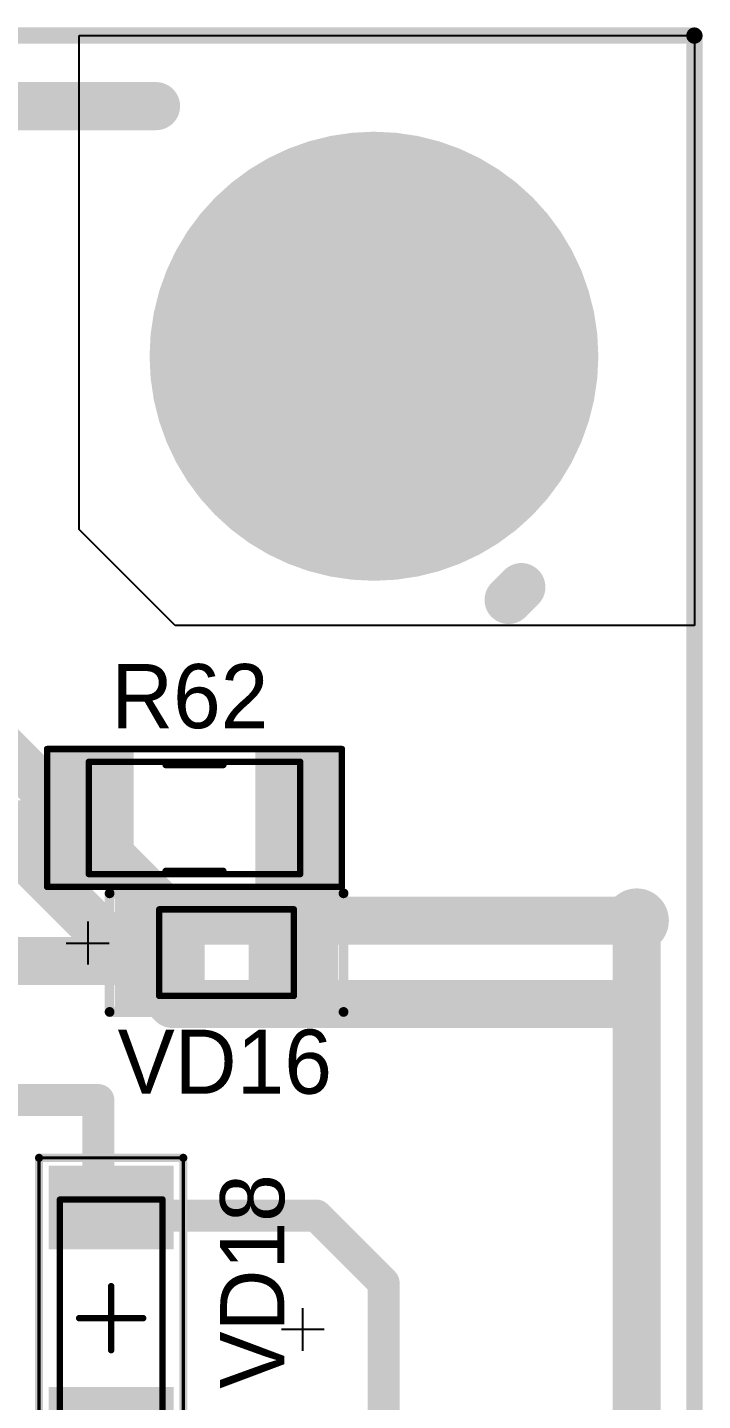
# Model space of a CAD drawing. Header units: millimetres. Extents: x 29 to 180, y 30 to 200.
# Drawn here: x 169.59 to 180.13, y 178.72 to 200.13 of the extents above; entities that cross this region are included whole.
import ezdxf

# ---------------------------------------------------------------- set-up
doc = ezdxf.new("R2010")
doc.units = ezdxf.units.MM
for name, color, linetype in [('BottomLayer', 5, 'Continuous'), ('BottomSolder', 6, 'Continuous'), ('Mechanical1', 6, 'Continuous'), ('Mechanical13', 56, 'Continuous'), ('Mechanical15', 56, 'Continuous'), ('MultiLayer', 9, 'Continuous'), ('PadHoleLayer', 156, 'Continuous'), ('TopLayer', 1, 'Continuous'), ('TopOverlay', 2, 'Continuous'), ('TopPaste', 8, 'Continuous'), ('TopSolder', 216, 'Continuous'), ('ViaHoleLayer', 16, 'Continuous')]:
    doc.layers.add(name, color=color, linetype=linetype)

# ---------------------------------------------------------------- blocks, each defined once
blk = doc.blocks.new('SOD80C_141')
at = {"layer": 'Mechanical13', "const_width": 0.0999998}
for points in [[(-1.85000138, 0.7999984), (-1.85000138, -0.80000094)], [(-1.85000138, 0.7999984), (1.84999884, 0.7999984)], [(1.84999884, 0.7999984), (1.84999884, -0.80000094)], [(-1.85000138, -0.80000094), (1.84999884, -0.80000094)]]:
    blk.add_lwpolyline(points, dxfattribs=at)
at = {"layer": 'Mechanical13', "const_width": 0.0499999}
for points in [[(-1.87500006, 0.7999984, 1), (-1.8250027, 0.7999984, 1)], [(-1.87500006, 0.7999984, 1), (-1.8250027, 0.7999984, 1)], [(1.82500016, 0.7999984, 1), (1.87499752, 0.7999984, 1)], [(1.82500016, 0.7999984, 1), (1.87499752, 0.7999984, 1)], [(-1.87500006, -0.80000094, 1), (-1.8250027, -0.80000094, 1)], [(-1.87500006, -0.80000094, 1), (-1.8250027, -0.80000094, 1)], [(1.82500016, -0.80000094, 1), (1.87499752, -0.80000094, 1)], [(1.82500016, -0.80000094, 1), (1.87499752, -0.80000094, 1)]]:
    blk.add_lwpolyline(points, format="xyb", close=True, dxfattribs=at)
at = {"layer": 'Mechanical15'}
for points, const_width in [([(-2.50000008, 1.12499902), (-2.50000008, -1.12500156)], 0.0499999), ([(-2.50000008, 1.12499902), (2.50000008, 1.12499902)], 0.0499999), ([(2.50000008, 1.12499902), (2.50000008, -1.12500156)], 0.0499999), ([(0, 0.499999), (0, -0.50000154)], 0.0999998), ([(-0.50000154, 0), (0.499999, 0)], 0.0999998), ([(-2.50000008, -1.12500156), (2.50000008, -1.12500156)], 0.0499999)]:
    blk.add_lwpolyline(points, dxfattribs=dict(at, const_width=const_width))
for points, const_width in [([(-2.51249942, 1.12499902, 1), (-2.48750074, 1.12499902, 1)], 0.02499868), ([(-2.51249942, 1.12499902, 1), (-2.48750074, 1.12499902, 1)], 0.02499868), ([(2.48750074, 1.12499902, 1), (2.51249942, 1.12499902, 1)], 0.02499868), ([(2.48750074, 1.12499902, 1), (2.51249942, 1.12499902, 1)], 0.02499868), ([(-0.02499868, 0.499999, 1), (0.02499868, 0.499999, 1)], 0.0499999), ([(-0.52500022, 0, 1), (-0.47500286, 0, 1)], 0.0499999), ([(0.47500032, 0, 1), (0.52499768, 0, 1)], 0.0499999), ([(-0.02499868, -0.50000154, 1), (0.02499868, -0.50000154, 1)], 0.0499999), ([(-2.51249942, -1.12500156, 1), (-2.48750074, -1.12500156, 1)], 0.02499868), ([(-2.51249942, -1.12500156, 1), (-2.48750074, -1.12500156, 1)], 0.02499868), ([(2.48750074, -1.12500156, 1), (2.51249942, -1.12500156, 1)], 0.02499868), ([(2.48750074, -1.12500156, 1), (2.51249942, -1.12500156, 1)], 0.02499868)]:
    blk.add_lwpolyline(points, format="xyb", close=True, dxfattribs=dict(at, const_width=const_width))
at = {"layer": 'TopLayer'}
for points in [[(-1.17500146, -0.8749995199999999), (-1.17500146, 0.8749995199999999), (-2.27499926, -0.8749995199999999), (-2.27499926, 0.8749995199999999)], [(2.27499926, -0.8749995199999999), (2.27499926, 0.8749995199999999), (1.17500146, -0.8749995199999999), (1.17500146, 0.8749995199999999)]]:
    blk.add_solid(points, dxfattribs=at)
at = {"layer": 'TopOverlay'}
for p, q in [((-0.17483836, -3.3249997), (-0.17483836, -2.65854942)), ((-0.5080635, -2.99177456), (0.15838678, -2.99177456))]:
    blk.add_line(p, q, dxfattribs=at)
at = {"layer": 'TopOverlay', "const_width": 0.127}
for points in [[(-2.50000008, 1.12499902), (-2.50000008, -1.12499902)], [(-2.50000008, 1.12499902), (2.50000008, 1.12499902)], [(2.50000008, 1.12499902), (2.50000008, -1.12499902)], [(-2.50000008, -1.12499902), (2.50000008, -1.12499902)]]:
    blk.add_lwpolyline(points, dxfattribs=at)
at = {"layer": 'TopOverlay', "const_width": 0.0635}
for points in [[(-2.53175008, 1.12499902, 1), (-2.46825008, 1.12499902, 1)], [(-2.53175008, 1.12499902, 1), (-2.46825008, 1.12499902, 1)], [(2.46825008, 1.12499902, 1), (2.53175008, 1.12499902, 1)], [(2.46825008, 1.12499902, 1), (2.53175008, 1.12499902, 1)], [(-2.53175008, -1.12499902, 1), (-2.46825008, -1.12499902, 1)], [(-2.53175008, -1.12499902, 1), (-2.46825008, -1.12499902, 1)], [(2.46825008, -1.12499902, 1), (2.53175008, -1.12499902, 1)], [(2.46825008, -1.12499902, 1), (2.53175008, -1.12499902, 1)]]:
    blk.add_lwpolyline(points, format="xyb", close=True, dxfattribs=at)
at = {"layer": 'TopPaste'}
for points in [[(-1.17500146, -0.8749995199999999), (-1.17500146, 0.8749995199999999), (-2.27499926, -0.8749995199999999), (-2.27499926, 0.8749995199999999)], [(2.27499926, -0.8749995199999999), (2.27499926, 0.8749995199999999), (1.17500146, -0.8749995199999999), (1.17500146, 0.8749995199999999)]]:
    blk.add_solid(points, dxfattribs=at)
at = {"layer": 'TopSolder'}
for points in [[(-1.07340146, -0.9765995199999999), (-1.07340146, 0.9765995199999999), (-2.37659926, -0.9765995199999999), (-2.37659926, 0.9765995199999999)], [(2.37659926, -0.9765995199999999), (2.37659926, 0.9765995199999999), (1.07340146, -0.9765995199999999), (1.07340146, 0.9765995199999999)]]:
    blk.add_solid(points, dxfattribs=at)
blk = doc.blocks.new('SMD_R_1206_472')
at = {"layer": 'Mechanical13', "const_width": 0.0999998}
for points in [[(-1.64999924, 0.8749995199999999), (1.65000178, 0.8749995199999999)], [(-1.64999924, -0.8749995199999999), (-1.64999924, 0.8749995199999999)], [(1.65000178, -0.8749995199999999), (1.65000178, 0.8749995199999999)], [(-1.64999924, -0.8749995199999999), (1.65000178, -0.8749995199999999)]]:
    blk.add_lwpolyline(points, dxfattribs=at)
at = {"layer": 'Mechanical13', "const_width": 0.0499999}
for points in [[(-1.67499792, 0.8749995199999999, 1), (-1.62500056, 0.8749995199999999, 1)], [(-1.67499792, 0.8749995199999999, 1), (-1.62500056, 0.8749995199999999, 1)], [(1.6250031, 0.8749995199999999, 1), (1.67500046, 0.8749995199999999, 1)], [(1.6250031, 0.8749995199999999, 1), (1.67500046, 0.8749995199999999, 1)], [(-1.67499792, -0.8749995199999999, 1), (-1.62500056, -0.8749995199999999, 1)], [(-1.67499792, -0.8749995199999999, 1), (-1.62500056, -0.8749995199999999, 1)], [(1.6250031, -0.8749995199999999, 1), (1.67500046, -0.8749995199999999, 1)], [(1.6250031, -0.8749995199999999, 1), (1.67500046, -0.8749995199999999, 1)]]:
    blk.add_lwpolyline(points, format="xyb", close=True, dxfattribs=at)
at = {"layer": 'Mechanical15', "const_width": 0.0499999}
for points in [[(-2.32499916, 1.07499912), (2.30000048, 1.07499912)], [(-2.32499916, -1.07499912), (-2.32499916, 1.07499912)], [(2.30000048, -1.07499912), (2.30000048, 1.07499912)], [(-2.32499916, -1.07499912), (2.30000048, -1.07499912)]]:
    blk.add_lwpolyline(points, dxfattribs=at)
at = {"layer": 'Mechanical15', "const_width": 0.02499868}
for points in [[(-2.3374985, 1.07499912, 1), (-2.31249982, 1.07499912, 1)], [(-2.3374985, 1.07499912, 1), (-2.31249982, 1.07499912, 1)], [(2.28750114, 1.07499912, 1), (2.31249982, 1.07499912, 1)], [(2.28750114, 1.07499912, 1), (2.31249982, 1.07499912, 1)], [(-2.3374985, -1.07499912, 1), (-2.31249982, -1.07499912, 1)], [(-2.3374985, -1.07499912, 1), (-2.31249982, -1.07499912, 1)], [(2.28750114, -1.07499912, 1), (2.31249982, -1.07499912, 1)], [(2.28750114, -1.07499912, 1), (2.31249982, -1.07499912, 1)]]:
    blk.add_lwpolyline(points, format="xyb", close=True, dxfattribs=at)
at = {"layer": 'TopLayer'}
for points in [[(-1.05000044, -0.9249994199999999), (-1.05000044, 0.9249994199999999), (-2.14999824, -0.9249994199999999), (-2.14999824, 0.9249994199999999)], [(2.15000078, -0.9249994199999999), (2.15000078, 0.9249994199999999), (1.05000298, -0.9249994199999999), (1.05000298, 0.9249994199999999)]]:
    blk.add_solid(points, dxfattribs=at)
at = {"layer": 'TopOverlay', "const_width": 0.0999998}
for points in [[(-2.30000048, 1.07499912), (2.30000048, 1.07499912)], [(-2.30000048, -1.07499912), (-2.30000048, 1.07499912)], [(2.30000048, -1.07499912), (2.30000048, 1.07499912)], [(-0.4499991, 0.8249996199999999), (0.45000164, 0.8249996199999999)], [(-0.4499991, -0.8249996199999999), (0.45000164, -0.8249996199999999)], [(-2.30000048, -1.07499912), (2.30000048, -1.07499912)]]:
    blk.add_lwpolyline(points, dxfattribs=at)
at = {"layer": 'TopOverlay', "const_width": 0.0499999}
for points in [[(-2.32499916, 1.07499912, 1), (-2.2750018, 1.07499912, 1)], [(-2.32499916, 1.07499912, 1), (-2.2750018, 1.07499912, 1)], [(2.2750018, 1.07499912, 1), (2.32499916, 1.07499912, 1)], [(2.2750018, 1.07499912, 1), (2.32499916, 1.07499912, 1)], [(-0.47499778, 0.8249996199999999, 1), (-0.42500042, 0.8249996199999999, 1)], [(0.42500296, 0.8249996199999999, 1), (0.47500032, 0.8249996199999999, 1)], [(-0.47499778, -0.8249996199999999, 1), (-0.42500042, -0.8249996199999999, 1)], [(0.42500296, -0.8249996199999999, 1), (0.47500032, -0.8249996199999999, 1)], [(-2.32499916, -1.07499912, 1), (-2.2750018, -1.07499912, 1)], [(-2.32499916, -1.07499912, 1), (-2.2750018, -1.07499912, 1)], [(2.2750018, -1.07499912, 1), (2.32499916, -1.07499912, 1)], [(2.2750018, -1.07499912, 1), (2.32499916, -1.07499912, 1)]]:
    blk.add_lwpolyline(points, format="xyb", close=True, dxfattribs=at)
at = {"layer": 'TopPaste'}
for points in [[(-1.05000044, -0.9249994199999999), (-1.05000044, 0.9249994199999999), (-2.14999824, -0.9249994199999999), (-2.14999824, 0.9249994199999999)], [(2.15000078, -0.9249994199999999), (2.15000078, 0.9249994199999999), (1.05000298, -0.9249994199999999), (1.05000298, 0.9249994199999999)]]:
    blk.add_solid(points, dxfattribs=at)
at = {"layer": 'TopSolder'}
for points in [[(-0.9484004399999999, -1.02659942), (-0.9484004399999999, 1.02659942), (-2.25159824, -1.02659942), (-2.25159824, 1.02659942)], [(2.25160078, -1.02659942), (2.25160078, 1.02659942), (0.9484029799999999, -1.02659942), (0.9484029799999999, 1.02659942)]]:
    blk.add_solid(points, dxfattribs=at)
blk = doc.blocks.new('SMD_LED_LL_GREEN_561')
at = {"layer": 'Mechanical13', "const_width": 0.0999998}
for points in [[(1.05000044, 0.67499992), (-1.05000044, 0.67499992)], [(-1.05000044, 0.67499992), (-1.05000044, -0.67499992)], [(1.05000044, 0.67499992), (1.05000044, -0.67499992)], [(1.05000044, -0.67499992), (-1.05000044, -0.67499992)]]:
    blk.add_lwpolyline(points, dxfattribs=at)
at = {"layer": 'Mechanical13', "const_width": 0.0499999}
for points in [[(-1.07499912, 0.67499992, 1), (-1.02500176, 0.67499992, 1)], [(-1.07499912, 0.67499992, 1), (-1.02500176, 0.67499992, 1)], [(1.02500176, 0.67499992, 1), (1.07499912, 0.67499992, 1)], [(1.02500176, 0.67499992, 1), (1.07499912, 0.67499992, 1)], [(-1.07499912, -0.67499992, 1), (-1.02500176, -0.67499992, 1)], [(-1.07499912, -0.67499992, 1), (-1.02500176, -0.67499992, 1)], [(1.02500176, -0.67499992, 1), (1.07499912, -0.67499992, 1)], [(1.02500176, -0.67499992, 1), (1.07499912, -0.67499992, 1)]]:
    blk.add_lwpolyline(points, format="xyb", close=True, dxfattribs=at)
at = {"layer": 'TopLayer'}
for points in [[(-0.4445, -0.7493), (-0.4445, 0.7493), (-1.6383, -0.7493), (-1.6383, 0.7493)], [(1.6383, -0.7493), (1.6383, 0.7493), (0.4445, -0.7493), (0.4445, 0.7493)]]:
    blk.add_solid(points, dxfattribs=at)
at = {"layer": 'TopOverlay'}
for p, q in [((2.16677494, -0.48306482), (2.16677494, 0.18338546)), ((2.50000008, -0.14983968), (1.8335498, -0.14983968))]:
    blk.add_line(p, q, dxfattribs=at)
at = {"layer": 'TopOverlay', "const_width": 0.1524}
for points in [[(-1.82500016, 0.9249994199999999), (-1.82500016, -0.9249994199999999)], [(1.82500016, 0.9249994199999999), (-1.82500016, 0.9249994199999999)], [(1.82500016, 0.9249994199999999), (1.82500016, -0.9249994199999999)], [(1.82500016, -0.9249994199999999), (-1.82500016, -0.9249994199999999)]]:
    blk.add_lwpolyline(points, dxfattribs=at)
at = {"layer": 'TopOverlay', "const_width": 0.07619999999999999}
for points in [[(-1.86310016, 0.9249994199999999, 1), (-1.78690016, 0.9249994199999999, 1)], [(-1.86310016, 0.9249994199999999, 1), (-1.78690016, 0.9249994199999999, 1)], [(1.78690016, 0.9249994199999999, 1), (1.86310016, 0.9249994199999999, 1)], [(1.78690016, 0.9249994199999999, 1), (1.86310016, 0.9249994199999999, 1)], [(-1.86310016, -0.9249994199999999, 1), (-1.78690016, -0.9249994199999999, 1)], [(-1.86310016, -0.9249994199999999, 1), (-1.78690016, -0.9249994199999999, 1)], [(1.78690016, -0.9249994199999999, 1), (1.86310016, -0.9249994199999999, 1)], [(1.78690016, -0.9249994199999999, 1), (1.86310016, -0.9249994199999999, 1)]]:
    blk.add_lwpolyline(points, format="xyb", close=True, dxfattribs=at)
at = {"layer": 'TopPaste'}
for points in [[(-0.4445, -0.7493), (-0.4445, 0.7493), (-1.6383, -0.7493), (-1.6383, 0.7493)], [(1.6383, -0.7493), (1.6383, 0.7493), (0.4445, -0.7493), (0.4445, 0.7493)]]:
    blk.add_solid(points, dxfattribs=at)
at = {"layer": 'TopSolder'}
for points in [[(-0.3429, -0.8509), (-0.3429, 0.8509), (-1.7399, -0.8509), (-1.7399, 0.8509)], [(1.7399, -0.8509), (1.7399, 0.8509), (0.3429, -0.8509), (0.3429, 0.8509)]]:
    blk.add_solid(points, dxfattribs=at)

msp = doc.modelspace()

# ---------------------------------------------------------------- linework, layer by layer
at = {"layer": 'BottomLayer'}
for p, q in [((170.40000972, 192.30000656), (170.4000021, 199.99999878)), ((170.4000021, 199.99999878), (179.99999814, 199.99999878)), ((179.99999814, 199.99999878), (179.99998798, 193.69998852)), ((179.99998798, 193.69998852), (180.00000068, 190.79999178)), ((171.90000418, 190.79998416), (170.40000972, 192.30000656)), ((180.00000068, 190.79999178), (171.90000418, 190.79998416))]:
    msp.add_line(p, q, dxfattribs=at)
for points, const_width in [([(173.30000138, 195.00000116, 1), (176.69999966, 195.00000116, 1)], 3.39999828), ([(171.71250138, 186.20000098, 1), (172.0875019, 186.20000098, 1)], 0.37500052), ([(171.71250138, 186.20000098, 1), (172.0875019, 186.20000098, 1)], 0.37500052), ([(178.90000034, 186.20000098, 1), (179.29999954, 186.20000098, 1)], 0.3999992), ([(178.91249968, 186.20000098, 1), (179.2875002, 186.20000098, 1)], 0.37500052), ([(171.66772626, 184.90000104, 1), (172.04272678, 184.90000104, 1)], 0.37500052), ([(171.66772626, 184.90000104, 1), (172.04272678, 184.90000104, 1)], 0.37500052), ([(178.91250222, 184.90000104, 1), (179.28750274, 184.90000104, 1)], 0.37500052), ([(178.91250222, 184.90000104, 1), (179.28750274, 184.90000104, 1)], 0.37500052), ([(178.9127613, 184.89974196, 1), (179.28776182, 184.89974196, 1)], 0.37500052), ([(178.9127613, 184.89974196, 1), (179.28776182, 184.89974196, 1)], 0.37500052)]:
    msp.add_lwpolyline(points, format="xyb", close=True, dxfattribs=dict(at, const_width=const_width))
at = {"layer": 'BottomLayer', "const_width": 0.75000104}
for points in [[(167.57900444, 190.52099818), (171.90000164, 186.20000098)], [(166.6290038, 190.12622376), (171.85522652, 184.90000104)], [(171.90000164, 186.20000098), (179.09999994, 186.20000098)], [(171.85522652, 184.90000104), (179.10000248, 184.90000104)], [(179.10000248, 184.90000104), (179.10026156, 184.89974196)], [(179.10026156, 154.0002635), (179.10026156, 184.89974196)]]:
    msp.add_lwpolyline(points, dxfattribs=at)
at = {"layer": 'BottomSolder'}
for p, q in [((170.4000021, 192.30000148), (170.4000021, 200.00000132)), ((170.4000021, 200.00000132), (180.00000068, 200.00000132)), ((180.00000068, 200.00000132), (180.00000068, 190.80000194)), ((171.90000164, 190.80000194), (170.4000021, 192.30000148)), ((180.00000068, 190.80000194), (171.90000164, 190.80000194))]:
    msp.add_line(p, q, dxfattribs=at)
for points, const_width in [([(173.24920138, 195.00000116, 1), (176.75079966, 195.00000116, 1)], 3.50159828), ([(178.84920034, 186.20000098, 1), (179.35079954, 186.20000098, 1)], 0.5015992)]:
    msp.add_lwpolyline(points, format="xyb", close=True, dxfattribs=dict(at, const_width=const_width))
at = {"layer": 'Mechanical1', "const_width": 0.254}
for points in [[(30.00000096, 200.00000132), (180.00000068, 200.00000132)], [(180.00000068, 30.00000096), (180.00000068, 200.00000132)]]:
    msp.add_lwpolyline(points, dxfattribs=at)
at = {"layer": 'Mechanical1', "const_width": 0.127}
msp.add_lwpolyline([(179.93650068, 200.00000132, 1), (180.06350068, 200.00000132, 1)], format="xyb", close=True, dxfattribs=at)
msp.add_lwpolyline([(179.93650068, 200.00000132, 1), (180.06350068, 200.00000132, 1)], format="xyb", close=True, dxfattribs=at)
at = {"layer": 'MultiLayer'}
for points, const_width in [([(173.30000138, 195.00000116, 1), (176.69999966, 195.00000116, 1)], 3.39999828), ([(178.90000034, 186.20000098, 1), (179.29999954, 186.20000098, 1)], 0.3999992)]:
    msp.add_lwpolyline(points, format="xyb", close=True, dxfattribs=dict(at, const_width=const_width))
at = {"layer": 'PadHoleLayer', "const_width": 1.99999854}
msp.add_lwpolyline([(173.99999998, 195.00000116, 1), (176.00000106, 195.00000116, 1)], format="xyb", close=True, dxfattribs=at)
at = {"layer": 'TopLayer'}
for p, q in [((170.39999956, 193.49999654), (170.4000021, 200.00000132)), ((170.4000021, 200.00000132), (180.00000068, 200.00000132)), ((180.00000068, 200.00000132), (180.00000068, 190.80000194)), ((170.40000464, 192.30000402), (170.39999956, 193.49999654)), ((171.89999402, 190.79999432), (170.40000464, 192.30000402)), ((180.00000068, 190.80000194), (171.89999402, 190.79999432))]:
    msp.add_line(p, q, dxfattribs=at)
for points, const_width in [([(146.90000084, 198.90000098), (171.60000224, 198.90000098)], 0.75000104), ([(177.1000014, 191.20000114), (177.300001, 191.40000074)], 0.75000104), ([(169.10000216, 187.70000052), (170.5000019, 187.70000052)], 0.75000104), ([(170.5000019, 187.70000052), (170.6000017, 187.80000032)], 0.75000104), ([(173.80000292, 185.80000432), (173.80000292, 187.80000032)], 0.75000104), ([(179.09999994, 156.90000116), (179.09999994, 186.20000098)], 0.75000104), ([(171.52959598, 185.57099792), (171.65860004, 185.70000198)], 0.75000104), ([(173.70000058, 185.70000198), (173.80000292, 185.80000432)], 0.75000104), ([(167.50000028, 185.57099792), (171.52959598, 185.57099792)], 0.75000104), ([(167.50000028, 183.4000015), (170.7000015, 183.4000015)], 0.499999), ([(170.7000015, 181.92500064), (170.7000015, 183.4000015)], 0.499999), ([(170.7000015, 181.92500064), (170.9000011, 181.72500104)], 0.499999), ([(170.9000011, 181.72500104), (171.02500212, 181.60000002)], 0.499999), ([(171.02500212, 181.60000002), (174.09999978, 181.60000002)], 0.499999), ([(174.09999978, 181.60000002), (175.1499926, 180.5500072)], 0.499999), ([(175.1499926, 175.60007806), (175.1499926, 180.5500072)], 0.499999)]:
    msp.add_lwpolyline(points, dxfattribs=dict(at, const_width=const_width))
for points, const_width in [([(171.41250198, 198.90000098, 1), (171.7875025, 198.90000098, 1)], 0.37500052), ([(173.30000138, 195.00000116, 1), (176.69999966, 195.00000116, 1)], 3.39999828), ([(177.11250074, 191.40000074, 1), (177.48750126, 191.40000074, 1)], 0.37500052), ([(176.91250114, 191.20000114, 1), (177.28750166, 191.20000114, 1)], 0.37500052), ([(170.31250164, 187.70000052, 1), (170.68750216, 187.70000052, 1)], 0.37500052), ([(170.31250164, 187.70000052, 1), (170.68750216, 187.70000052, 1)], 0.37500052), ([(170.41250144, 187.80000032, 1), (170.78750196, 187.80000032, 1)], 0.37500052), ([(173.61250266, 187.80000032, 1), (173.98750318, 187.80000032, 1)], 0.37500052), ([(178.90000034, 186.20000098, 1), (179.29999954, 186.20000098, 1)], 0.3999992), ([(178.91249968, 186.20000098, 1), (179.2875002, 186.20000098, 1)], 0.37500052), ([(171.47109978, 185.70000198, 1), (171.8461003, 185.70000198, 1)], 0.37500052), ([(173.51250032, 185.70000198, 1), (173.88750084, 185.70000198, 1)], 0.37500052), ([(173.61250266, 185.80000432, 1), (173.98750318, 185.80000432, 1)], 0.37500052), ([(173.61250266, 185.80000432, 1), (173.98750318, 185.80000432, 1)], 0.37500052), ([(171.34209572, 185.57099792, 1), (171.71709624, 185.57099792, 1)], 0.37500052), ([(171.34209572, 185.57099792, 1), (171.71709624, 185.57099792, 1)], 0.37500052), ([(170.57500302, 183.4000015, 1), (170.82499998, 183.4000015, 1)], 0.2499995), ([(170.57500302, 183.4000015, 1), (170.82499998, 183.4000015, 1)], 0.2499995), ([(170.57500302, 181.92500064, 1), (170.82499998, 181.92500064, 1)], 0.2499995), ([(170.57500302, 181.92500064, 1), (170.82499998, 181.92500064, 1)], 0.2499995), ([(170.77500262, 181.72500104, 1), (171.02499958, 181.72500104, 1)], 0.2499995), ([(170.77500262, 181.72500104, 1), (171.02499958, 181.72500104, 1)], 0.2499995), ([(170.90000364, 181.60000002, 1), (171.1500006, 181.60000002, 1)], 0.2499995), ([(170.90000364, 181.60000002, 1), (171.1500006, 181.60000002, 1)], 0.2499995), ([(173.9750013, 181.60000002, 1), (174.22499826, 181.60000002, 1)], 0.2499995), ([(173.9750013, 181.60000002, 1), (174.22499826, 181.60000002, 1)], 0.2499995), ([(175.02499412, 180.5500072, 1), (175.27499108, 180.5500072, 1)], 0.2499995), ([(175.02499412, 180.5500072, 1), (175.27499108, 180.5500072, 1)], 0.2499995)]:
    msp.add_lwpolyline(points, format="xyb", close=True, dxfattribs=dict(at, const_width=const_width))
at = {"layer": 'TopSolder'}
for p, q in [((170.4000021, 192.30000148), (170.4000021, 200.00000132)), ((170.4000021, 200.00000132), (180.00000068, 200.00000132)), ((180.00000068, 200.00000132), (180.00000068, 190.80000194)), ((171.90000164, 190.80000194), (170.4000021, 192.30000148)), ((180.00000068, 190.80000194), (171.90000164, 190.80000194))]:
    msp.add_line(p, q, dxfattribs=at)
for points, const_width in [([(173.24920138, 195.00000116, 1), (176.75079966, 195.00000116, 1)], 3.50159828), ([(178.84920034, 186.20000098, 1), (179.35079954, 186.20000098, 1)], 0.5015992)]:
    msp.add_lwpolyline(points, format="xyb", close=True, dxfattribs=dict(at, const_width=const_width))
at = {"layer": 'ViaHoleLayer', "const_width": 0.2499995}
msp.add_lwpolyline([(178.97500146, 186.20000098, 1), (179.22499842, 186.20000098, 1)], format="xyb", close=True, dxfattribs=at)

# ---------------------------------------------------------------- block references
for name, p, rotation in [('SMD_R_1206_472', (172.20000104, 187.80000032), 360), ('SMD_LED_LL_GREEN_561', (172.70000004, 185.70000198), 180), ('SOD80C_141', (170.9000011, 180.00000068), 90)]:
    msp.add_blockref(name, p, dxfattribs=dict(rotation=rotation))

# ---------------------------------------------------------------- texts
at = {"layer": 'TopOverlay'}
for s, p in [('R62', (170.9000011, 189.20000006)), ('VD16', (171.0000009, 183.5000013))]:
    msp.add_text(s, height=1.00000054, dxfattribs=at).set_placement(p)
msp.add_text('VD18', height=1.00000054, rotation=90, dxfattribs=at).set_placement((173.60000078, 178.90000034))

doc.saveas('drawing.dxf')
